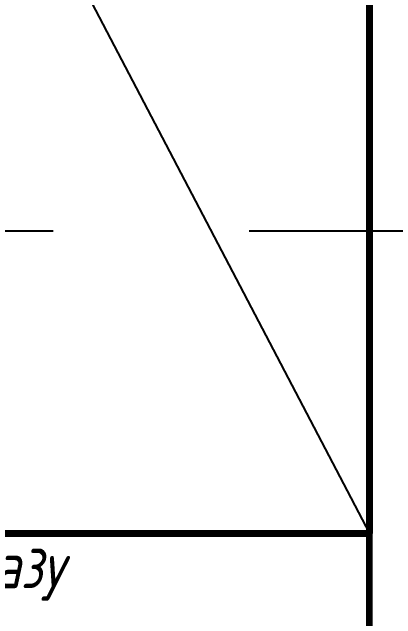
# Model space of a CAD drawing. Header units: millimetres. Extents: x -92220 to 11040, y -5929 to 27498.
# Drawn here: x 739.6 to 863.9, y 854.3 to 1050.9 of the extents above; entities that cross this region are included whole.
import ezdxf
from ezdxf.enums import TextEntityAlignment as Align

# ---------------------------------------------------------------- set-up
doc = ezdxf.new("R2010")
doc.units = ezdxf.units.MM
doc.linetypes.add('DASHED', pattern=[19.05, 12.7, -6.35])
doc.layers.add('100 noprint', color=1, linetype='Continuous', plot=False)
doc.layers.add('17 Конструкции 2', color=7, linetype='Continuous')
doc.layers.add('30 Вода ветка 10', color=7, linetype='Continuous')
doc.styles.add('ГОСТ-ISOCPEUR', font='isocpeui.ttf', dxfattribs={"width": 0.8})

msp = doc.modelspace()

# ---------------------------------------------------------------- linework, layer by layer
at = {"layer": '100 noprint', "color": 2, "linetype": 'DASHED', "ltscale": 10}
msp.add_line((11039.86, 980), (0, 980), dxfattribs=at)
at = {"layer": '17 Конструкции 2', "lineweight": 90}
for p, q in [((855.39, 0), (855.39, 2800)), ((50, 882), (855.39, 882))]:
    msp.add_line(p, q, dxfattribs=at)
at = {"layer": '17 Конструкции 2', "color": 2}
msp.add_line((461.39, 1634.5), (855.39, 882), dxfattribs=at)
at = {"layer": '17 Конструкции 2', "color": 2, "lineweight": 100}
msp.add_lwpolyline([(461.39, 2387), (855.39, 2387), (855.39, 882), (461.39, 882)], close=True, dxfattribs=at)

# ---------------------------------------------------------------- texts
at = {"layer": '30 Вода ветка 10', "color": 5, "style": 'ГОСТ-ISOCPEUR', "width": 0.8}
msp.add_text('к унитазу', height=15, dxfattribs=at).set_placement((756.38, 864.22), align=Align.RIGHT)

doc.saveas('drawing.dxf')
